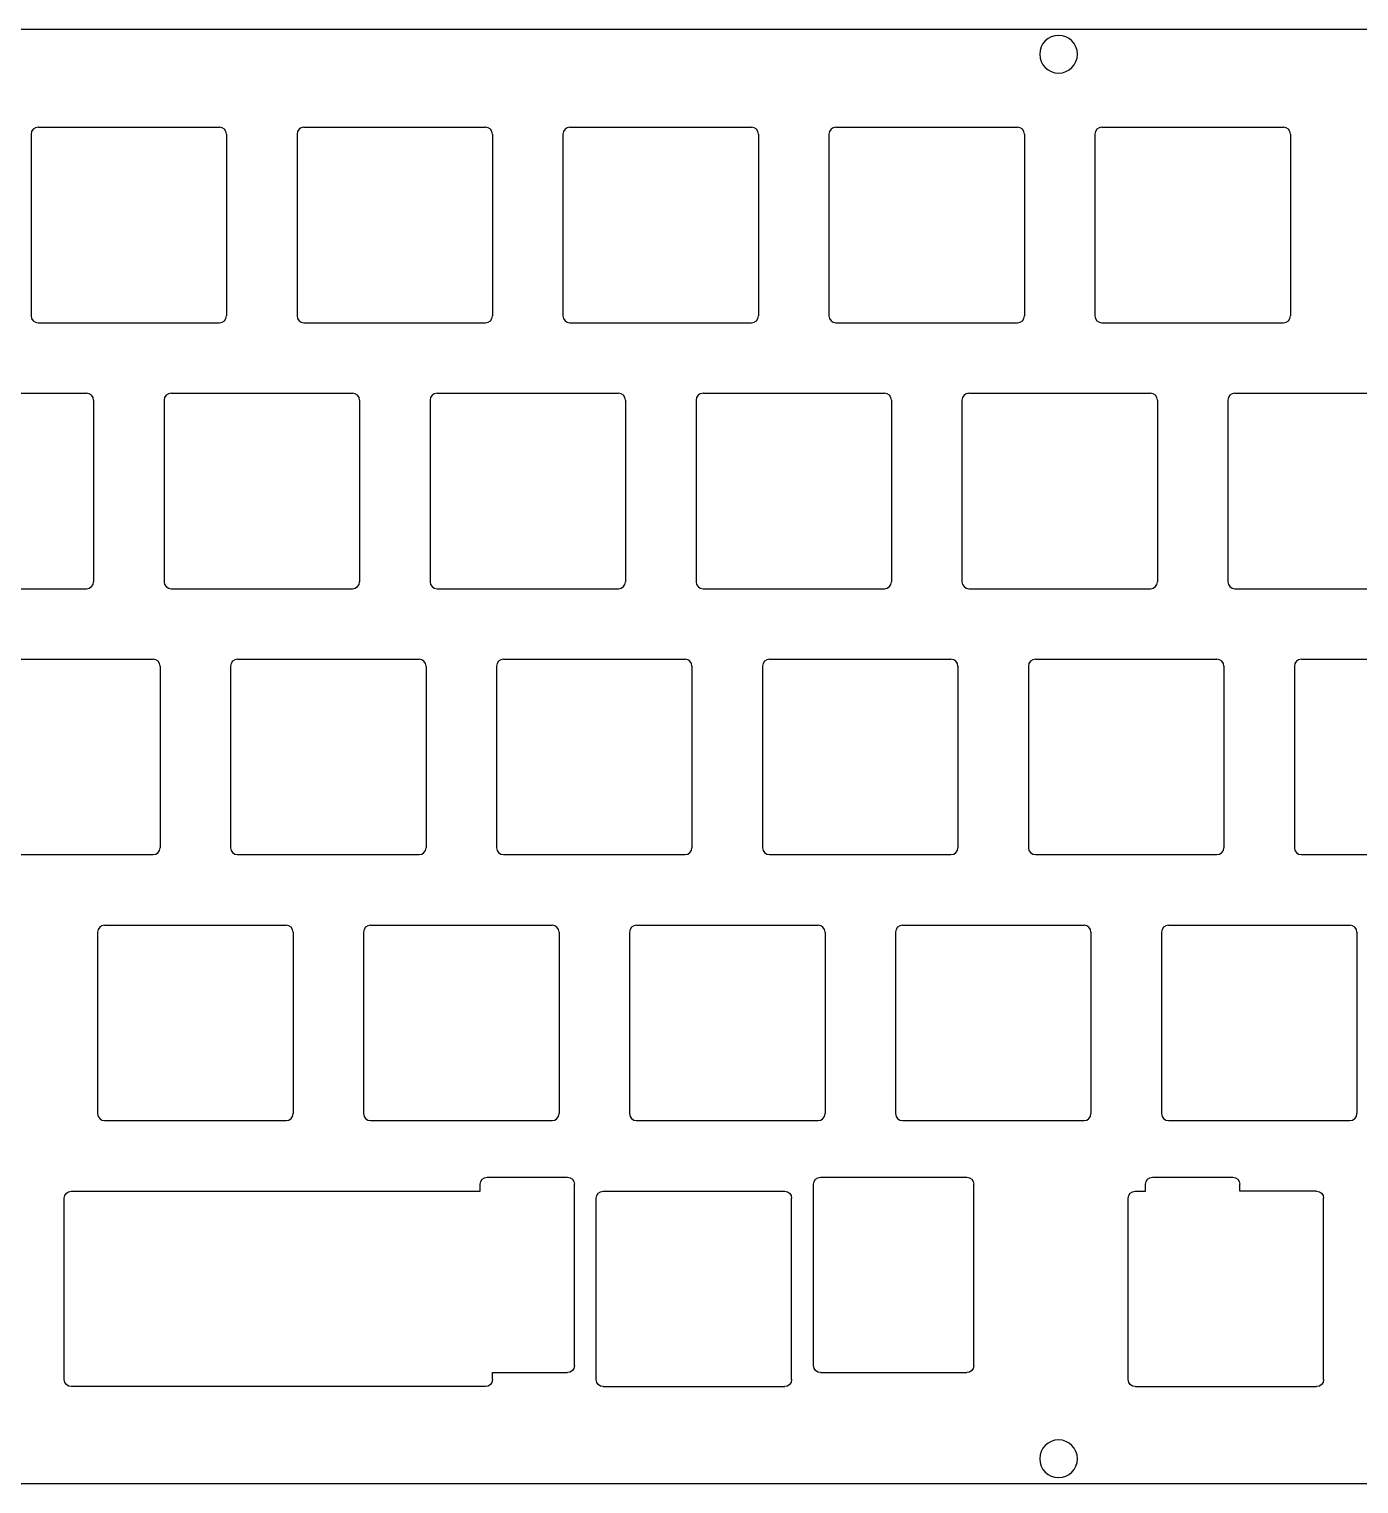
# Model space of a CAD drawing. Header units: inches. Extents: x 193 to 484, y 138 to 243.
# Drawn here: x 312.6 to 407.9, y 138.4 to 242.6 of the extents above; entities that cross this region are included whole.
import ezdxf

# ---------------------------------------------------------------- set-up
doc = ezdxf.new("R2010")
doc.units = ezdxf.units.IN
doc.header["$MEASUREMENT"] = 0

# ---------------------------------------------------------------- blocks, each defined once
blk = doc.blocks.new('block 5')
at = {"color": 7, "lineweight": 25, "true_color": 0xffffff}
blk.add_open_spline([(387.74, 140.2), (387.74, 140.95), (387.14, 141.55), (386.39, 141.55), (385.65, 141.55), (385.04, 140.95), (385.04, 140.2)], degree=3, knots=[0, 0, 0, 0, 1, 1, 1, 2, 2, 2, 2], dxfattribs=at)
blk = doc.blocks.new('block 8')
at = {"color": 7, "lineweight": 25, "true_color": 0xffffff}
blk.add_open_spline([(387.74, 240.8), (387.74, 241.55), (387.14, 242.15), (386.39, 242.15), (385.65, 242.15), (385.04, 241.55), (385.04, 240.8)], degree=3, knots=[0, 0, 0, 0, 1, 1, 1, 2, 2, 2, 2], dxfattribs=at)
blk = doc.blocks.new('block 16')
at = {"color": 7, "lineweight": 25, "true_color": 0xffffff}
blk.add_open_spline([(385.04, 140.2), (385.04, 139.45), (385.65, 138.85), (386.39, 138.85), (387.14, 138.85), (387.74, 139.45), (387.74, 140.2)], degree=3, knots=[0, 0, 0, 0, 1, 1, 1, 2, 2, 2, 2], dxfattribs=at)
blk = doc.blocks.new('block 21')
at = {"color": 7, "lineweight": 25, "true_color": 0xffffff}
blk.add_lwpolyline([(483.19, 138.4), (194.49, 138.4)], dxfattribs=at)
blk = doc.blocks.new('block 23')
at = {"color": 7, "lineweight": 25, "true_color": 0xffffff}
blk.add_lwpolyline([(194.49, 242.6), (483.19, 242.6)], dxfattribs=at)
blk = doc.blocks.new('block 72')
at = {"color": 7, "lineweight": 25, "true_color": 0xffffff}
blk.add_lwpolyline([(313.29, 235.57), (326.29, 235.57)], dxfattribs=at)
blk = doc.blocks.new('block 73')
at = {"color": 7, "lineweight": 25, "true_color": 0xffffff}
blk.add_lwpolyline([(313.29, 221.57), (326.29, 221.57)], dxfattribs=at)
blk = doc.blocks.new('block 74')
at = {"color": 7, "lineweight": 25, "true_color": 0xffffff}
blk.add_lwpolyline([(312.79, 235.07), (312.79, 222.07)], dxfattribs=at)
blk = doc.blocks.new('block 75')
at = {"color": 7, "lineweight": 25, "true_color": 0xffffff}
blk.add_lwpolyline([(326.79, 235.07), (326.79, 222.07)], dxfattribs=at)
blk = doc.blocks.new('block 76')
at = {"color": 7, "lineweight": 25, "true_color": 0xffffff}
blk.add_open_spline([(313.29, 235.57), (313.02, 235.57), (312.79, 235.34), (312.79, 235.07)], degree=3, dxfattribs=at)
blk = doc.blocks.new('block 77')
at = {"color": 7, "lineweight": 25, "true_color": 0xffffff}
blk.add_open_spline([(326.79, 235.07), (326.79, 235.34), (326.57, 235.57), (326.29, 235.57)], degree=3, dxfattribs=at)
blk = doc.blocks.new('block 78')
at = {"color": 7, "lineweight": 25, "true_color": 0xffffff}
blk.add_open_spline([(312.79, 222.07), (312.79, 221.79), (313.02, 221.57), (313.29, 221.57)], degree=3, dxfattribs=at)
blk = doc.blocks.new('block 79')
at = {"color": 7, "lineweight": 25, "true_color": 0xffffff}
blk.add_open_spline([(326.29, 221.57), (326.57, 221.57), (326.79, 221.79), (326.79, 222.07)], degree=3, dxfattribs=at)
blk = doc.blocks.new('block 80')
at = {"color": 7, "lineweight": 25, "true_color": 0xffffff}
blk.add_lwpolyline([(332.34, 235.57), (345.34, 235.57)], dxfattribs=at)
blk = doc.blocks.new('block 81')
at = {"color": 7, "lineweight": 25, "true_color": 0xffffff}
blk.add_lwpolyline([(332.34, 221.57), (345.34, 221.57)], dxfattribs=at)
blk = doc.blocks.new('block 82')
at = {"color": 7, "lineweight": 25, "true_color": 0xffffff}
blk.add_lwpolyline([(331.84, 235.07), (331.84, 222.07)], dxfattribs=at)
blk = doc.blocks.new('block 83')
at = {"color": 7, "lineweight": 25, "true_color": 0xffffff}
blk.add_lwpolyline([(345.84, 235.07), (345.84, 222.07)], dxfattribs=at)
blk = doc.blocks.new('block 84')
at = {"color": 7, "lineweight": 25, "true_color": 0xffffff}
blk.add_open_spline([(332.34, 235.57), (332.07, 235.57), (331.84, 235.34), (331.84, 235.07)], degree=3, dxfattribs=at)
blk = doc.blocks.new('block 85')
at = {"color": 7, "lineweight": 25, "true_color": 0xffffff}
blk.add_open_spline([(345.84, 235.07), (345.84, 235.34), (345.62, 235.57), (345.34, 235.57)], degree=3, dxfattribs=at)
blk = doc.blocks.new('block 86')
at = {"color": 7, "lineweight": 25, "true_color": 0xffffff}
blk.add_open_spline([(331.84, 222.07), (331.84, 221.79), (332.07, 221.57), (332.34, 221.57)], degree=3, dxfattribs=at)
blk = doc.blocks.new('block 87')
at = {"color": 7, "lineweight": 25, "true_color": 0xffffff}
blk.add_open_spline([(345.34, 221.57), (345.62, 221.57), (345.84, 221.79), (345.84, 222.07)], degree=3, dxfattribs=at)
blk = doc.blocks.new('block 88')
at = {"color": 7, "lineweight": 25, "true_color": 0xffffff}
blk.add_lwpolyline([(351.39, 235.57), (364.39, 235.57)], dxfattribs=at)
blk = doc.blocks.new('block 89')
at = {"color": 7, "lineweight": 25, "true_color": 0xffffff}
blk.add_lwpolyline([(351.39, 221.57), (364.39, 221.57)], dxfattribs=at)
blk = doc.blocks.new('block 90')
at = {"color": 7, "lineweight": 25, "true_color": 0xffffff}
blk.add_lwpolyline([(350.89, 235.07), (350.89, 222.07)], dxfattribs=at)
blk = doc.blocks.new('block 91')
at = {"color": 7, "lineweight": 25, "true_color": 0xffffff}
blk.add_lwpolyline([(364.89, 235.07), (364.89, 222.07)], dxfattribs=at)
blk = doc.blocks.new('block 92')
at = {"color": 7, "lineweight": 25, "true_color": 0xffffff}
blk.add_open_spline([(351.39, 235.57), (351.12, 235.57), (350.89, 235.34), (350.89, 235.07)], degree=3, dxfattribs=at)
blk = doc.blocks.new('block 93')
at = {"color": 7, "lineweight": 25, "true_color": 0xffffff}
blk.add_open_spline([(364.89, 235.07), (364.89, 235.34), (364.67, 235.57), (364.39, 235.57)], degree=3, dxfattribs=at)
blk = doc.blocks.new('block 94')
at = {"color": 7, "lineweight": 25, "true_color": 0xffffff}
blk.add_open_spline([(350.89, 222.07), (350.89, 221.79), (351.12, 221.57), (351.39, 221.57)], degree=3, dxfattribs=at)
blk = doc.blocks.new('block 95')
at = {"color": 7, "lineweight": 25, "true_color": 0xffffff}
blk.add_open_spline([(364.39, 221.57), (364.67, 221.57), (364.89, 221.79), (364.89, 222.07)], degree=3, dxfattribs=at)
blk = doc.blocks.new('block 96')
at = {"color": 7, "lineweight": 25, "true_color": 0xffffff}
blk.add_lwpolyline([(370.44, 235.57), (383.44, 235.57)], dxfattribs=at)
blk = doc.blocks.new('block 97')
at = {"color": 7, "lineweight": 25, "true_color": 0xffffff}
blk.add_lwpolyline([(370.44, 221.57), (383.44, 221.57)], dxfattribs=at)
blk = doc.blocks.new('block 98')
at = {"color": 7, "lineweight": 25, "true_color": 0xffffff}
blk.add_lwpolyline([(369.94, 235.07), (369.94, 222.07)], dxfattribs=at)
blk = doc.blocks.new('block 99')
at = {"color": 7, "lineweight": 25, "true_color": 0xffffff}
blk.add_lwpolyline([(383.94, 235.07), (383.94, 222.07)], dxfattribs=at)
blk = doc.blocks.new('block 100')
at = {"color": 7, "lineweight": 25, "true_color": 0xffffff}
blk.add_open_spline([(370.44, 235.57), (370.17, 235.57), (369.94, 235.34), (369.94, 235.07)], degree=3, dxfattribs=at)
blk = doc.blocks.new('block 101')
at = {"color": 7, "lineweight": 25, "true_color": 0xffffff}
blk.add_open_spline([(383.94, 235.07), (383.94, 235.34), (383.72, 235.57), (383.44, 235.57)], degree=3, dxfattribs=at)
blk = doc.blocks.new('block 102')
at = {"color": 7, "lineweight": 25, "true_color": 0xffffff}
blk.add_open_spline([(369.94, 222.07), (369.94, 221.79), (370.17, 221.57), (370.44, 221.57)], degree=3, dxfattribs=at)
blk = doc.blocks.new('block 103')
at = {"color": 7, "lineweight": 25, "true_color": 0xffffff}
blk.add_open_spline([(383.44, 221.57), (383.72, 221.57), (383.94, 221.79), (383.94, 222.07)], degree=3, dxfattribs=at)
blk = doc.blocks.new('block 104')
at = {"color": 7, "lineweight": 25, "true_color": 0xffffff}
blk.add_lwpolyline([(389.49, 235.57), (402.49, 235.57)], dxfattribs=at)
blk = doc.blocks.new('block 105')
at = {"color": 7, "lineweight": 25, "true_color": 0xffffff}
blk.add_lwpolyline([(389.49, 221.57), (402.49, 221.57)], dxfattribs=at)
blk = doc.blocks.new('block 106')
at = {"color": 7, "lineweight": 25, "true_color": 0xffffff}
blk.add_lwpolyline([(388.99, 235.07), (388.99, 222.07)], dxfattribs=at)
blk = doc.blocks.new('block 107')
at = {"color": 7, "lineweight": 25, "true_color": 0xffffff}
blk.add_lwpolyline([(402.99, 235.07), (402.99, 222.07)], dxfattribs=at)
blk = doc.blocks.new('block 108')
at = {"color": 7, "lineweight": 25, "true_color": 0xffffff}
blk.add_open_spline([(389.49, 235.57), (389.22, 235.57), (388.99, 235.34), (388.99, 235.07)], degree=3, dxfattribs=at)
blk = doc.blocks.new('block 109')
at = {"color": 7, "lineweight": 25, "true_color": 0xffffff}
blk.add_open_spline([(402.99, 235.07), (402.99, 235.34), (402.77, 235.57), (402.49, 235.57)], degree=3, dxfattribs=at)
blk = doc.blocks.new('block 110')
at = {"color": 7, "lineweight": 25, "true_color": 0xffffff}
blk.add_open_spline([(388.99, 222.07), (388.99, 221.79), (389.22, 221.57), (389.49, 221.57)], degree=3, dxfattribs=at)
blk = doc.blocks.new('block 111')
at = {"color": 7, "lineweight": 25, "true_color": 0xffffff}
blk.add_open_spline([(402.49, 221.57), (402.77, 221.57), (402.99, 221.79), (402.99, 222.07)], degree=3, dxfattribs=at)
blk = doc.blocks.new('block 190')
at = {"color": 7, "lineweight": 25, "true_color": 0xffffff}
blk.add_lwpolyline([(303.77, 216.52), (316.77, 216.52)], dxfattribs=at)
blk = doc.blocks.new('block 191')
at = {"color": 7, "lineweight": 25, "true_color": 0xffffff}
blk.add_lwpolyline([(303.77, 202.52), (316.77, 202.52)], dxfattribs=at)
blk = doc.blocks.new('block 193')
at = {"color": 7, "lineweight": 25, "true_color": 0xffffff}
blk.add_lwpolyline([(317.27, 216.02), (317.27, 203.02)], dxfattribs=at)
blk = doc.blocks.new('block 195')
at = {"color": 7, "lineweight": 25, "true_color": 0xffffff}
blk.add_open_spline([(317.27, 216.02), (317.27, 216.29), (317.04, 216.52), (316.77, 216.52)], degree=3, dxfattribs=at)
blk = doc.blocks.new('block 197')
at = {"color": 7, "lineweight": 25, "true_color": 0xffffff}
blk.add_open_spline([(316.77, 202.52), (317.04, 202.52), (317.27, 202.74), (317.27, 203.02)], degree=3, dxfattribs=at)
blk = doc.blocks.new('block 198')
at = {"color": 7, "lineweight": 25, "true_color": 0xffffff}
blk.add_lwpolyline([(322.82, 216.52), (335.82, 216.52)], dxfattribs=at)
blk = doc.blocks.new('block 199')
at = {"color": 7, "lineweight": 25, "true_color": 0xffffff}
blk.add_lwpolyline([(322.82, 202.52), (335.82, 202.52)], dxfattribs=at)
blk = doc.blocks.new('block 200')
at = {"color": 7, "lineweight": 25, "true_color": 0xffffff}
blk.add_lwpolyline([(322.32, 216.02), (322.32, 203.02)], dxfattribs=at)
blk = doc.blocks.new('block 201')
at = {"color": 7, "lineweight": 25, "true_color": 0xffffff}
blk.add_lwpolyline([(336.32, 216.02), (336.32, 203.02)], dxfattribs=at)
blk = doc.blocks.new('block 202')
at = {"color": 7, "lineweight": 25, "true_color": 0xffffff}
blk.add_open_spline([(322.82, 216.52), (322.54, 216.52), (322.32, 216.29), (322.32, 216.02)], degree=3, dxfattribs=at)
blk = doc.blocks.new('block 203')
at = {"color": 7, "lineweight": 25, "true_color": 0xffffff}
blk.add_open_spline([(336.32, 216.02), (336.32, 216.29), (336.09, 216.52), (335.82, 216.52)], degree=3, dxfattribs=at)
blk = doc.blocks.new('block 204')
at = {"color": 7, "lineweight": 25, "true_color": 0xffffff}
blk.add_open_spline([(322.32, 203.02), (322.32, 202.74), (322.54, 202.52), (322.82, 202.52)], degree=3, dxfattribs=at)
blk = doc.blocks.new('block 205')
at = {"color": 7, "lineweight": 25, "true_color": 0xffffff}
blk.add_open_spline([(335.82, 202.52), (336.09, 202.52), (336.32, 202.74), (336.32, 203.02)], degree=3, dxfattribs=at)
blk = doc.blocks.new('block 206')
at = {"color": 7, "lineweight": 25, "true_color": 0xffffff}
blk.add_lwpolyline([(341.87, 216.52), (354.87, 216.52)], dxfattribs=at)
blk = doc.blocks.new('block 207')
at = {"color": 7, "lineweight": 25, "true_color": 0xffffff}
blk.add_lwpolyline([(341.87, 202.52), (354.87, 202.52)], dxfattribs=at)
blk = doc.blocks.new('block 208')
at = {"color": 7, "lineweight": 25, "true_color": 0xffffff}
blk.add_lwpolyline([(341.37, 216.02), (341.37, 203.02)], dxfattribs=at)
blk = doc.blocks.new('block 209')
at = {"color": 7, "lineweight": 25, "true_color": 0xffffff}
blk.add_lwpolyline([(355.37, 216.02), (355.37, 203.02)], dxfattribs=at)
blk = doc.blocks.new('block 210')
at = {"color": 7, "lineweight": 25, "true_color": 0xffffff}
blk.add_open_spline([(341.87, 216.52), (341.59, 216.52), (341.37, 216.29), (341.37, 216.02)], degree=3, dxfattribs=at)
blk = doc.blocks.new('block 211')
at = {"color": 7, "lineweight": 25, "true_color": 0xffffff}
blk.add_open_spline([(355.37, 216.02), (355.37, 216.29), (355.14, 216.52), (354.87, 216.52)], degree=3, dxfattribs=at)
blk = doc.blocks.new('block 212')
at = {"color": 7, "lineweight": 25, "true_color": 0xffffff}
blk.add_open_spline([(341.37, 203.02), (341.37, 202.74), (341.59, 202.52), (341.87, 202.52)], degree=3, dxfattribs=at)
blk = doc.blocks.new('block 213')
at = {"color": 7, "lineweight": 25, "true_color": 0xffffff}
blk.add_open_spline([(354.87, 202.52), (355.14, 202.52), (355.37, 202.74), (355.37, 203.02)], degree=3, dxfattribs=at)
blk = doc.blocks.new('block 214')
at = {"color": 7, "lineweight": 25, "true_color": 0xffffff}
blk.add_lwpolyline([(360.92, 216.52), (373.92, 216.52)], dxfattribs=at)
blk = doc.blocks.new('block 215')
at = {"color": 7, "lineweight": 25, "true_color": 0xffffff}
blk.add_lwpolyline([(360.92, 202.52), (373.92, 202.52)], dxfattribs=at)
blk = doc.blocks.new('block 216')
at = {"color": 7, "lineweight": 25, "true_color": 0xffffff}
blk.add_lwpolyline([(360.42, 216.02), (360.42, 203.02)], dxfattribs=at)
blk = doc.blocks.new('block 217')
at = {"color": 7, "lineweight": 25, "true_color": 0xffffff}
blk.add_lwpolyline([(374.42, 216.02), (374.42, 203.02)], dxfattribs=at)
blk = doc.blocks.new('block 218')
at = {"color": 7, "lineweight": 25, "true_color": 0xffffff}
blk.add_open_spline([(360.92, 216.52), (360.64, 216.52), (360.42, 216.29), (360.42, 216.02)], degree=3, dxfattribs=at)
blk = doc.blocks.new('block 219')
at = {"color": 7, "lineweight": 25, "true_color": 0xffffff}
blk.add_open_spline([(374.42, 216.02), (374.42, 216.29), (374.19, 216.52), (373.92, 216.52)], degree=3, dxfattribs=at)
blk = doc.blocks.new('block 220')
at = {"color": 7, "lineweight": 25, "true_color": 0xffffff}
blk.add_open_spline([(360.42, 203.02), (360.42, 202.74), (360.64, 202.52), (360.92, 202.52)], degree=3, dxfattribs=at)
blk = doc.blocks.new('block 221')
at = {"color": 7, "lineweight": 25, "true_color": 0xffffff}
blk.add_open_spline([(373.92, 202.52), (374.19, 202.52), (374.42, 202.74), (374.42, 203.02)], degree=3, dxfattribs=at)
blk = doc.blocks.new('block 222')
at = {"color": 7, "lineweight": 25, "true_color": 0xffffff}
blk.add_lwpolyline([(379.97, 216.52), (392.97, 216.52)], dxfattribs=at)
blk = doc.blocks.new('block 223')
at = {"color": 7, "lineweight": 25, "true_color": 0xffffff}
blk.add_lwpolyline([(379.97, 202.52), (392.97, 202.52)], dxfattribs=at)
blk = doc.blocks.new('block 224')
at = {"color": 7, "lineweight": 25, "true_color": 0xffffff}
blk.add_lwpolyline([(379.47, 216.02), (379.47, 203.02)], dxfattribs=at)
blk = doc.blocks.new('block 225')
at = {"color": 7, "lineweight": 25, "true_color": 0xffffff}
blk.add_lwpolyline([(393.47, 216.02), (393.47, 203.02)], dxfattribs=at)
blk = doc.blocks.new('block 226')
at = {"color": 7, "lineweight": 25, "true_color": 0xffffff}
blk.add_open_spline([(379.97, 216.52), (379.69, 216.52), (379.47, 216.29), (379.47, 216.02)], degree=3, dxfattribs=at)
blk = doc.blocks.new('block 227')
at = {"color": 7, "lineweight": 25, "true_color": 0xffffff}
blk.add_open_spline([(393.47, 216.02), (393.47, 216.29), (393.24, 216.52), (392.97, 216.52)], degree=3, dxfattribs=at)
blk = doc.blocks.new('block 228')
at = {"color": 7, "lineweight": 25, "true_color": 0xffffff}
blk.add_open_spline([(379.47, 203.02), (379.47, 202.74), (379.69, 202.52), (379.97, 202.52)], degree=3, dxfattribs=at)
blk = doc.blocks.new('block 229')
at = {"color": 7, "lineweight": 25, "true_color": 0xffffff}
blk.add_open_spline([(392.97, 202.52), (393.24, 202.52), (393.47, 202.74), (393.47, 203.02)], degree=3, dxfattribs=at)
blk = doc.blocks.new('block 230')
at = {"color": 7, "lineweight": 25, "true_color": 0xffffff}
blk.add_lwpolyline([(399.02, 216.52), (412.02, 216.52)], dxfattribs=at)
blk = doc.blocks.new('block 231')
at = {"color": 7, "lineweight": 25, "true_color": 0xffffff}
blk.add_lwpolyline([(399.02, 202.52), (412.02, 202.52)], dxfattribs=at)
blk = doc.blocks.new('block 232')
at = {"color": 7, "lineweight": 25, "true_color": 0xffffff}
blk.add_lwpolyline([(398.52, 216.02), (398.52, 203.02)], dxfattribs=at)
blk = doc.blocks.new('block 234')
at = {"color": 7, "lineweight": 25, "true_color": 0xffffff}
blk.add_open_spline([(399.02, 216.52), (398.74, 216.52), (398.52, 216.29), (398.52, 216.02)], degree=3, dxfattribs=at)
blk = doc.blocks.new('block 236')
at = {"color": 7, "lineweight": 25, "true_color": 0xffffff}
blk.add_open_spline([(398.52, 203.02), (398.52, 202.74), (398.74, 202.52), (399.02, 202.52)], degree=3, dxfattribs=at)
blk = doc.blocks.new('block 300')
at = {"color": 7, "lineweight": 25, "true_color": 0xffffff}
blk.add_lwpolyline([(308.53, 197.47), (321.53, 197.47)], dxfattribs=at)
blk = doc.blocks.new('block 301')
at = {"color": 7, "lineweight": 25, "true_color": 0xffffff}
blk.add_lwpolyline([(308.53, 183.47), (321.53, 183.47)], dxfattribs=at)
blk = doc.blocks.new('block 303')
at = {"color": 7, "lineweight": 25, "true_color": 0xffffff}
blk.add_lwpolyline([(322.03, 196.97), (322.03, 183.97)], dxfattribs=at)
blk = doc.blocks.new('block 305')
at = {"color": 7, "lineweight": 25, "true_color": 0xffffff}
blk.add_open_spline([(322.03, 196.97), (322.03, 197.24), (321.81, 197.47), (321.53, 197.47)], degree=3, dxfattribs=at)
blk = doc.blocks.new('block 307')
at = {"color": 7, "lineweight": 25, "true_color": 0xffffff}
blk.add_open_spline([(321.53, 183.47), (321.81, 183.47), (322.03, 183.69), (322.03, 183.97)], degree=3, dxfattribs=at)
blk = doc.blocks.new('block 308')
at = {"color": 7, "lineweight": 25, "true_color": 0xffffff}
blk.add_lwpolyline([(327.58, 197.47), (340.58, 197.47)], dxfattribs=at)
blk = doc.blocks.new('block 309')
at = {"color": 7, "lineweight": 25, "true_color": 0xffffff}
blk.add_lwpolyline([(327.58, 183.47), (340.58, 183.47)], dxfattribs=at)
blk = doc.blocks.new('block 310')
at = {"color": 7, "lineweight": 25, "true_color": 0xffffff}
blk.add_lwpolyline([(327.08, 196.97), (327.08, 183.97)], dxfattribs=at)
blk = doc.blocks.new('block 311')
at = {"color": 7, "lineweight": 25, "true_color": 0xffffff}
blk.add_lwpolyline([(341.08, 196.97), (341.08, 183.97)], dxfattribs=at)
blk = doc.blocks.new('block 312')
at = {"color": 7, "lineweight": 25, "true_color": 0xffffff}
blk.add_open_spline([(327.58, 197.47), (327.3, 197.47), (327.08, 197.24), (327.08, 196.97)], degree=3, dxfattribs=at)
blk = doc.blocks.new('block 313')
at = {"color": 7, "lineweight": 25, "true_color": 0xffffff}
blk.add_open_spline([(341.08, 196.97), (341.08, 197.24), (340.86, 197.47), (340.58, 197.47)], degree=3, dxfattribs=at)
blk = doc.blocks.new('block 314')
at = {"color": 7, "lineweight": 25, "true_color": 0xffffff}
blk.add_open_spline([(327.08, 183.97), (327.08, 183.69), (327.3, 183.47), (327.58, 183.47)], degree=3, dxfattribs=at)
blk = doc.blocks.new('block 315')
at = {"color": 7, "lineweight": 25, "true_color": 0xffffff}
blk.add_open_spline([(340.58, 183.47), (340.86, 183.47), (341.08, 183.69), (341.08, 183.97)], degree=3, dxfattribs=at)
blk = doc.blocks.new('block 316')
at = {"color": 7, "lineweight": 25, "true_color": 0xffffff}
blk.add_lwpolyline([(346.63, 197.47), (359.63, 197.47)], dxfattribs=at)
blk = doc.blocks.new('block 317')
at = {"color": 7, "lineweight": 25, "true_color": 0xffffff}
blk.add_lwpolyline([(346.63, 183.47), (359.63, 183.47)], dxfattribs=at)
blk = doc.blocks.new('block 318')
at = {"color": 7, "lineweight": 25, "true_color": 0xffffff}
blk.add_lwpolyline([(346.13, 196.97), (346.13, 183.97)], dxfattribs=at)
blk = doc.blocks.new('block 319')
at = {"color": 7, "lineweight": 25, "true_color": 0xffffff}
blk.add_lwpolyline([(360.13, 196.97), (360.13, 183.97)], dxfattribs=at)
blk = doc.blocks.new('block 320')
at = {"color": 7, "lineweight": 25, "true_color": 0xffffff}
blk.add_open_spline([(346.63, 197.47), (346.35, 197.47), (346.13, 197.24), (346.13, 196.97)], degree=3, dxfattribs=at)
blk = doc.blocks.new('block 321')
at = {"color": 7, "lineweight": 25, "true_color": 0xffffff}
blk.add_open_spline([(360.13, 196.97), (360.13, 197.24), (359.91, 197.47), (359.63, 197.47)], degree=3, dxfattribs=at)
blk = doc.blocks.new('block 322')
at = {"color": 7, "lineweight": 25, "true_color": 0xffffff}
blk.add_open_spline([(346.13, 183.97), (346.13, 183.69), (346.35, 183.47), (346.63, 183.47)], degree=3, dxfattribs=at)
blk = doc.blocks.new('block 323')
at = {"color": 7, "lineweight": 25, "true_color": 0xffffff}
blk.add_open_spline([(359.63, 183.47), (359.91, 183.47), (360.13, 183.69), (360.13, 183.97)], degree=3, dxfattribs=at)
blk = doc.blocks.new('block 324')
at = {"color": 7, "lineweight": 25, "true_color": 0xffffff}
blk.add_lwpolyline([(365.68, 197.47), (378.68, 197.47)], dxfattribs=at)
blk = doc.blocks.new('block 325')
at = {"color": 7, "lineweight": 25, "true_color": 0xffffff}
blk.add_lwpolyline([(365.68, 183.47), (378.68, 183.47)], dxfattribs=at)
blk = doc.blocks.new('block 326')
at = {"color": 7, "lineweight": 25, "true_color": 0xffffff}
blk.add_lwpolyline([(365.18, 196.97), (365.18, 183.97)], dxfattribs=at)
blk = doc.blocks.new('block 327')
at = {"color": 7, "lineweight": 25, "true_color": 0xffffff}
blk.add_lwpolyline([(379.18, 196.97), (379.18, 183.97)], dxfattribs=at)
blk = doc.blocks.new('block 328')
at = {"color": 7, "lineweight": 25, "true_color": 0xffffff}
blk.add_open_spline([(365.68, 197.47), (365.4, 197.47), (365.18, 197.24), (365.18, 196.97)], degree=3, dxfattribs=at)
blk = doc.blocks.new('block 329')
at = {"color": 7, "lineweight": 25, "true_color": 0xffffff}
blk.add_open_spline([(379.18, 196.97), (379.18, 197.24), (378.96, 197.47), (378.68, 197.47)], degree=3, dxfattribs=at)
blk = doc.blocks.new('block 330')
at = {"color": 7, "lineweight": 25, "true_color": 0xffffff}
blk.add_open_spline([(365.18, 183.97), (365.18, 183.69), (365.4, 183.47), (365.68, 183.47)], degree=3, dxfattribs=at)
blk = doc.blocks.new('block 331')
at = {"color": 7, "lineweight": 25, "true_color": 0xffffff}
blk.add_open_spline([(378.68, 183.47), (378.96, 183.47), (379.18, 183.69), (379.18, 183.97)], degree=3, dxfattribs=at)
blk = doc.blocks.new('block 332')
at = {"color": 7, "lineweight": 25, "true_color": 0xffffff}
blk.add_lwpolyline([(384.73, 197.47), (397.73, 197.47)], dxfattribs=at)
blk = doc.blocks.new('block 333')
at = {"color": 7, "lineweight": 25, "true_color": 0xffffff}
blk.add_lwpolyline([(384.73, 183.47), (397.73, 183.47)], dxfattribs=at)
blk = doc.blocks.new('block 334')
at = {"color": 7, "lineweight": 25, "true_color": 0xffffff}
blk.add_lwpolyline([(384.23, 196.97), (384.23, 183.97)], dxfattribs=at)
blk = doc.blocks.new('block 335')
at = {"color": 7, "lineweight": 25, "true_color": 0xffffff}
blk.add_lwpolyline([(398.23, 196.97), (398.23, 183.97)], dxfattribs=at)
blk = doc.blocks.new('block 336')
at = {"color": 7, "lineweight": 25, "true_color": 0xffffff}
blk.add_open_spline([(384.73, 197.47), (384.45, 197.47), (384.23, 197.24), (384.23, 196.97)], degree=3, dxfattribs=at)
blk = doc.blocks.new('block 337')
at = {"color": 7, "lineweight": 25, "true_color": 0xffffff}
blk.add_open_spline([(398.23, 196.97), (398.23, 197.24), (398.01, 197.47), (397.73, 197.47)], degree=3, dxfattribs=at)
blk = doc.blocks.new('block 338')
at = {"color": 7, "lineweight": 25, "true_color": 0xffffff}
blk.add_open_spline([(384.23, 183.97), (384.23, 183.69), (384.45, 183.47), (384.73, 183.47)], degree=3, dxfattribs=at)
blk = doc.blocks.new('block 339')
at = {"color": 7, "lineweight": 25, "true_color": 0xffffff}
blk.add_open_spline([(397.73, 183.47), (398.01, 183.47), (398.23, 183.69), (398.23, 183.97)], degree=3, dxfattribs=at)
blk = doc.blocks.new('block 340')
at = {"color": 7, "lineweight": 25, "true_color": 0xffffff}
blk.add_lwpolyline([(403.78, 197.47), (416.78, 197.47)], dxfattribs=at)
blk = doc.blocks.new('block 341')
at = {"color": 7, "lineweight": 25, "true_color": 0xffffff}
blk.add_lwpolyline([(403.78, 183.47), (416.78, 183.47)], dxfattribs=at)
blk = doc.blocks.new('block 342')
at = {"color": 7, "lineweight": 25, "true_color": 0xffffff}
blk.add_lwpolyline([(403.28, 196.97), (403.28, 183.97)], dxfattribs=at)
blk = doc.blocks.new('block 344')
at = {"color": 7, "lineweight": 25, "true_color": 0xffffff}
blk.add_open_spline([(403.78, 197.47), (403.5, 197.47), (403.28, 197.24), (403.28, 196.97)], degree=3, dxfattribs=at)
blk = doc.blocks.new('block 346')
at = {"color": 7, "lineweight": 25, "true_color": 0xffffff}
blk.add_open_spline([(403.28, 183.97), (403.28, 183.69), (403.5, 183.47), (403.78, 183.47)], degree=3, dxfattribs=at)
blk = doc.blocks.new('block 424')
at = {"color": 7, "lineweight": 25, "true_color": 0xffffff}
blk.add_lwpolyline([(318.06, 178.42), (331.06, 178.42)], dxfattribs=at)
blk = doc.blocks.new('block 425')
at = {"color": 7, "lineweight": 25, "true_color": 0xffffff}
blk.add_lwpolyline([(318.06, 164.42), (331.06, 164.42)], dxfattribs=at)
blk = doc.blocks.new('block 426')
at = {"color": 7, "lineweight": 25, "true_color": 0xffffff}
blk.add_lwpolyline([(317.56, 177.92), (317.56, 164.92)], dxfattribs=at)
blk = doc.blocks.new('block 427')
at = {"color": 7, "lineweight": 25, "true_color": 0xffffff}
blk.add_lwpolyline([(331.56, 177.92), (331.56, 164.92)], dxfattribs=at)
blk = doc.blocks.new('block 428')
at = {"color": 7, "lineweight": 25, "true_color": 0xffffff}
blk.add_open_spline([(318.06, 178.42), (317.78, 178.42), (317.56, 178.19), (317.56, 177.92)], degree=3, dxfattribs=at)
blk = doc.blocks.new('block 429')
at = {"color": 7, "lineweight": 25, "true_color": 0xffffff}
blk.add_open_spline([(331.56, 177.92), (331.56, 178.19), (331.33, 178.42), (331.06, 178.42)], degree=3, dxfattribs=at)
blk = doc.blocks.new('block 430')
at = {"color": 7, "lineweight": 25, "true_color": 0xffffff}
blk.add_open_spline([(317.56, 164.92), (317.56, 164.64), (317.78, 164.42), (318.06, 164.42)], degree=3, dxfattribs=at)
blk = doc.blocks.new('block 431')
at = {"color": 7, "lineweight": 25, "true_color": 0xffffff}
blk.add_open_spline([(331.06, 164.42), (331.33, 164.42), (331.56, 164.64), (331.56, 164.92)], degree=3, dxfattribs=at)
blk = doc.blocks.new('block 432')
at = {"color": 7, "lineweight": 25, "true_color": 0xffffff}
blk.add_lwpolyline([(337.11, 178.42), (350.11, 178.42)], dxfattribs=at)
blk = doc.blocks.new('block 433')
at = {"color": 7, "lineweight": 25, "true_color": 0xffffff}
blk.add_lwpolyline([(337.11, 164.42), (350.11, 164.42)], dxfattribs=at)
blk = doc.blocks.new('block 434')
at = {"color": 7, "lineweight": 25, "true_color": 0xffffff}
blk.add_lwpolyline([(336.61, 177.92), (336.61, 164.92)], dxfattribs=at)
blk = doc.blocks.new('block 435')
at = {"color": 7, "lineweight": 25, "true_color": 0xffffff}
blk.add_lwpolyline([(350.61, 177.92), (350.61, 164.92)], dxfattribs=at)
blk = doc.blocks.new('block 436')
at = {"color": 7, "lineweight": 25, "true_color": 0xffffff}
blk.add_open_spline([(337.11, 178.42), (336.83, 178.42), (336.61, 178.19), (336.61, 177.92)], degree=3, dxfattribs=at)
blk = doc.blocks.new('block 437')
at = {"color": 7, "lineweight": 25, "true_color": 0xffffff}
blk.add_open_spline([(350.61, 177.92), (350.61, 178.19), (350.38, 178.42), (350.11, 178.42)], degree=3, dxfattribs=at)
blk = doc.blocks.new('block 438')
at = {"color": 7, "lineweight": 25, "true_color": 0xffffff}
blk.add_open_spline([(336.61, 164.92), (336.61, 164.64), (336.83, 164.42), (337.11, 164.42)], degree=3, dxfattribs=at)
blk = doc.blocks.new('block 439')
at = {"color": 7, "lineweight": 25, "true_color": 0xffffff}
blk.add_open_spline([(350.11, 164.42), (350.38, 164.42), (350.61, 164.64), (350.61, 164.92)], degree=3, dxfattribs=at)
blk = doc.blocks.new('block 440')
at = {"color": 7, "lineweight": 25, "true_color": 0xffffff}
blk.add_lwpolyline([(356.16, 178.42), (369.16, 178.42)], dxfattribs=at)
blk = doc.blocks.new('block 441')
at = {"color": 7, "lineweight": 25, "true_color": 0xffffff}
blk.add_lwpolyline([(356.16, 164.42), (369.16, 164.42)], dxfattribs=at)
blk = doc.blocks.new('block 442')
at = {"color": 7, "lineweight": 25, "true_color": 0xffffff}
blk.add_lwpolyline([(355.66, 177.92), (355.66, 164.92)], dxfattribs=at)
blk = doc.blocks.new('block 443')
at = {"color": 7, "lineweight": 25, "true_color": 0xffffff}
blk.add_lwpolyline([(369.66, 177.92), (369.66, 164.92)], dxfattribs=at)
blk = doc.blocks.new('block 444')
at = {"color": 7, "lineweight": 25, "true_color": 0xffffff}
blk.add_open_spline([(356.16, 178.42), (355.88, 178.42), (355.66, 178.19), (355.66, 177.92)], degree=3, dxfattribs=at)
blk = doc.blocks.new('block 445')
at = {"color": 7, "lineweight": 25, "true_color": 0xffffff}
blk.add_open_spline([(369.66, 177.92), (369.66, 178.19), (369.43, 178.42), (369.16, 178.42)], degree=3, dxfattribs=at)
blk = doc.blocks.new('block 446')
at = {"color": 7, "lineweight": 25, "true_color": 0xffffff}
blk.add_open_spline([(355.66, 164.92), (355.66, 164.64), (355.88, 164.42), (356.16, 164.42)], degree=3, dxfattribs=at)
blk = doc.blocks.new('block 447')
at = {"color": 7, "lineweight": 25, "true_color": 0xffffff}
blk.add_open_spline([(369.16, 164.42), (369.43, 164.42), (369.66, 164.64), (369.66, 164.92)], degree=3, dxfattribs=at)
blk = doc.blocks.new('block 448')
at = {"color": 7, "lineweight": 25, "true_color": 0xffffff}
blk.add_lwpolyline([(375.21, 178.42), (388.21, 178.42)], dxfattribs=at)
blk = doc.blocks.new('block 449')
at = {"color": 7, "lineweight": 25, "true_color": 0xffffff}
blk.add_lwpolyline([(375.21, 164.42), (388.21, 164.42)], dxfattribs=at)
blk = doc.blocks.new('block 450')
at = {"color": 7, "lineweight": 25, "true_color": 0xffffff}
blk.add_lwpolyline([(374.71, 177.92), (374.71, 164.92)], dxfattribs=at)
blk = doc.blocks.new('block 451')
at = {"color": 7, "lineweight": 25, "true_color": 0xffffff}
blk.add_lwpolyline([(388.71, 177.92), (388.71, 164.92)], dxfattribs=at)
blk = doc.blocks.new('block 452')
at = {"color": 7, "lineweight": 25, "true_color": 0xffffff}
blk.add_open_spline([(375.21, 178.42), (374.93, 178.42), (374.71, 178.19), (374.71, 177.92)], degree=3, dxfattribs=at)
blk = doc.blocks.new('block 453')
at = {"color": 7, "lineweight": 25, "true_color": 0xffffff}
blk.add_open_spline([(388.71, 177.92), (388.71, 178.19), (388.48, 178.42), (388.21, 178.42)], degree=3, dxfattribs=at)
blk = doc.blocks.new('block 454')
at = {"color": 7, "lineweight": 25, "true_color": 0xffffff}
blk.add_open_spline([(374.71, 164.92), (374.71, 164.64), (374.93, 164.42), (375.21, 164.42)], degree=3, dxfattribs=at)
blk = doc.blocks.new('block 455')
at = {"color": 7, "lineweight": 25, "true_color": 0xffffff}
blk.add_open_spline([(388.21, 164.42), (388.48, 164.42), (388.71, 164.64), (388.71, 164.92)], degree=3, dxfattribs=at)
blk = doc.blocks.new('block 456')
at = {"color": 7, "lineweight": 25, "true_color": 0xffffff}
blk.add_lwpolyline([(394.26, 178.42), (407.26, 178.42)], dxfattribs=at)
blk = doc.blocks.new('block 457')
at = {"color": 7, "lineweight": 25, "true_color": 0xffffff}
blk.add_lwpolyline([(394.26, 164.42), (407.26, 164.42)], dxfattribs=at)
blk = doc.blocks.new('block 458')
at = {"color": 7, "lineweight": 25, "true_color": 0xffffff}
blk.add_lwpolyline([(393.76, 177.92), (393.76, 164.92)], dxfattribs=at)
blk = doc.blocks.new('block 459')
at = {"color": 7, "lineweight": 25, "true_color": 0xffffff}
blk.add_lwpolyline([(407.76, 177.92), (407.76, 164.92)], dxfattribs=at)
blk = doc.blocks.new('block 460')
at = {"color": 7, "lineweight": 25, "true_color": 0xffffff}
blk.add_open_spline([(394.26, 178.42), (393.98, 178.42), (393.76, 178.19), (393.76, 177.92)], degree=3, dxfattribs=at)
blk = doc.blocks.new('block 461')
at = {"color": 7, "lineweight": 25, "true_color": 0xffffff}
blk.add_open_spline([(407.76, 177.92), (407.76, 178.19), (407.53, 178.42), (407.26, 178.42)], degree=3, dxfattribs=at)
blk = doc.blocks.new('block 462')
at = {"color": 7, "lineweight": 25, "true_color": 0xffffff}
blk.add_open_spline([(393.76, 164.92), (393.76, 164.64), (393.98, 164.42), (394.26, 164.42)], degree=3, dxfattribs=at)
blk = doc.blocks.new('block 463')
at = {"color": 7, "lineweight": 25, "true_color": 0xffffff}
blk.add_open_spline([(407.26, 164.42), (407.53, 164.42), (407.76, 164.64), (407.76, 164.92)], degree=3, dxfattribs=at)
blk = doc.blocks.new('block 518')
at = {"color": 7, "lineweight": 25, "true_color": 0xffffff}
blk.add_lwpolyline([(320.44, 159.37), (333.44, 159.37)], dxfattribs=at)
blk = doc.blocks.new('block 519')
at = {"color": 7, "lineweight": 25, "true_color": 0xffffff}
blk.add_lwpolyline([(369.34, 146.37), (379.81, 146.37)], dxfattribs=at)
blk = doc.blocks.new('block 520')
at = {"color": 7, "lineweight": 25, "true_color": 0xffffff}
blk.add_lwpolyline([(369.34, 160.37), (379.81, 160.37)], dxfattribs=at)
blk = doc.blocks.new('block 521')
at = {"color": 7, "lineweight": 25, "true_color": 0xffffff}
blk.add_lwpolyline([(380.31, 146.87), (380.31, 159.87)], dxfattribs=at)
blk = doc.blocks.new('block 522')
at = {"color": 7, "lineweight": 25, "true_color": 0xffffff}
blk.add_open_spline([(380.31, 146.87), (380.31, 146.59), (380.09, 146.37), (379.81, 146.37)], degree=3, dxfattribs=at)
blk = doc.blocks.new('block 523')
at = {"color": 7, "lineweight": 25, "true_color": 0xffffff}
blk.add_open_spline([(379.81, 160.37), (380.09, 160.37), (380.31, 160.14), (380.31, 159.87)], degree=3, dxfattribs=at)
blk = doc.blocks.new('block 549')
at = {"color": 7, "lineweight": 25, "true_color": 0xffffff}
blk.add_lwpolyline([(332.34, 159.37), (344.96, 159.37)], dxfattribs=at)
blk = doc.blocks.new('block 550')
at = {"color": 7, "lineweight": 25, "true_color": 0xffffff}
blk.add_lwpolyline([(345.84, 145.87), (345.84, 146.37)], dxfattribs=at)
blk = doc.blocks.new('block 551')
at = {"color": 7, "lineweight": 25, "true_color": 0xffffff}
blk.add_open_spline([(345.84, 145.87), (345.84, 145.59), (345.62, 145.37), (345.34, 145.37)], degree=3, dxfattribs=at)
blk = doc.blocks.new('block 552')
at = {"color": 7, "lineweight": 25, "true_color": 0xffffff}
blk.add_lwpolyline([(393.12, 160.37), (398.87, 160.37)], dxfattribs=at)
blk = doc.blocks.new('block 553')
at = {"color": 7, "lineweight": 25, "true_color": 0xffffff}
blk.add_lwpolyline([(392.62, 159.37), (392.62, 159.87)], dxfattribs=at)
blk = doc.blocks.new('block 554')
at = {"color": 7, "lineweight": 25, "true_color": 0xffffff}
blk.add_lwpolyline([(399.37, 159.37), (399.37, 159.87)], dxfattribs=at)
blk = doc.blocks.new('block 555')
at = {"color": 7, "lineweight": 25, "true_color": 0xffffff}
blk.add_open_spline([(392.62, 159.87), (392.62, 160.14), (392.84, 160.37), (393.12, 160.37)], degree=3, dxfattribs=at)
blk = doc.blocks.new('block 556')
at = {"color": 7, "lineweight": 25, "true_color": 0xffffff}
blk.add_open_spline([(398.87, 160.37), (399.14, 160.37), (399.37, 160.14), (399.37, 159.87)], degree=3, dxfattribs=at)
blk = doc.blocks.new('block 559')
at = {"color": 7, "lineweight": 25, "true_color": 0xffffff}
blk.add_lwpolyline([(315.67, 159.37), (328.67, 159.37)], dxfattribs=at)
blk = doc.blocks.new('block 560')
at = {"color": 7, "lineweight": 25, "true_color": 0xffffff}
blk.add_lwpolyline([(315.17, 145.87), (315.17, 158.87)], dxfattribs=at)
blk = doc.blocks.new('block 561')
at = {"color": 7, "lineweight": 25, "true_color": 0xffffff}
blk.add_open_spline([(315.67, 145.37), (315.4, 145.37), (315.17, 145.59), (315.17, 145.87)], degree=3, dxfattribs=at)
blk = doc.blocks.new('block 562')
at = {"color": 7, "lineweight": 25, "true_color": 0xffffff}
blk.add_open_spline([(315.17, 158.87), (315.17, 159.14), (315.4, 159.37), (315.67, 159.37)], degree=3, dxfattribs=at)
blk = doc.blocks.new('block 563')
at = {"color": 7, "lineweight": 25, "true_color": 0xffffff}
blk.add_lwpolyline([(353.77, 145.37), (366.77, 145.37)], dxfattribs=at)
blk = doc.blocks.new('block 564')
at = {"color": 7, "lineweight": 25, "true_color": 0xffffff}
blk.add_lwpolyline([(353.77, 159.37), (366.77, 159.37)], dxfattribs=at)
blk = doc.blocks.new('block 565')
at = {"color": 7, "lineweight": 25, "true_color": 0xffffff}
blk.add_lwpolyline([(353.27, 145.87), (353.27, 158.87)], dxfattribs=at)
blk = doc.blocks.new('block 566')
at = {"color": 7, "lineweight": 25, "true_color": 0xffffff}
blk.add_lwpolyline([(367.27, 145.87), (367.27, 158.87)], dxfattribs=at)
blk = doc.blocks.new('block 567')
at = {"color": 7, "lineweight": 25, "true_color": 0xffffff}
blk.add_open_spline([(353.77, 145.37), (353.5, 145.37), (353.27, 145.59), (353.27, 145.87)], degree=3, dxfattribs=at)
blk = doc.blocks.new('block 568')
at = {"color": 7, "lineweight": 25, "true_color": 0xffffff}
blk.add_open_spline([(367.27, 145.87), (367.27, 145.59), (367.05, 145.37), (366.77, 145.37)], degree=3, dxfattribs=at)
blk = doc.blocks.new('block 569')
at = {"color": 7, "lineweight": 25, "true_color": 0xffffff}
blk.add_open_spline([(353.27, 158.87), (353.27, 159.14), (353.5, 159.37), (353.77, 159.37)], degree=3, dxfattribs=at)
blk = doc.blocks.new('block 570')
at = {"color": 7, "lineweight": 25, "true_color": 0xffffff}
blk.add_open_spline([(366.77, 159.37), (367.05, 159.37), (367.27, 159.14), (367.27, 158.87)], degree=3, dxfattribs=at)
blk = doc.blocks.new('block 571')
at = {"color": 7, "lineweight": 25, "true_color": 0xffffff}
blk.add_lwpolyline([(368.84, 146.87), (368.84, 159.87)], dxfattribs=at)
blk = doc.blocks.new('block 572')
at = {"color": 7, "lineweight": 25, "true_color": 0xffffff}
blk.add_open_spline([(369.34, 146.37), (369.06, 146.37), (368.84, 146.59), (368.84, 146.87)], degree=3, dxfattribs=at)
blk = doc.blocks.new('block 573')
at = {"color": 7, "lineweight": 25, "true_color": 0xffffff}
blk.add_open_spline([(368.84, 159.87), (368.84, 160.14), (369.06, 160.37), (369.34, 160.37)], degree=3, dxfattribs=at)
blk = doc.blocks.new('block 574')
at = {"color": 7, "lineweight": 25, "true_color": 0xffffff}
blk.add_lwpolyline([(345.84, 146.37), (351.21, 146.37)], dxfattribs=at)
blk = doc.blocks.new('block 575')
at = {"color": 7, "lineweight": 25, "true_color": 0xffffff}
blk.add_lwpolyline([(345.46, 160.37), (351.21, 160.37)], dxfattribs=at)
blk = doc.blocks.new('block 576')
at = {"color": 7, "lineweight": 25, "true_color": 0xffffff}
blk.add_lwpolyline([(344.96, 159.37), (344.96, 159.87)], dxfattribs=at)
blk = doc.blocks.new('block 577')
at = {"color": 7, "lineweight": 25, "true_color": 0xffffff}
blk.add_lwpolyline([(351.71, 146.87), (351.71, 159.87)], dxfattribs=at)
blk = doc.blocks.new('block 578')
at = {"color": 7, "lineweight": 25, "true_color": 0xffffff}
blk.add_open_spline([(351.71, 146.87), (351.71, 146.59), (351.49, 146.37), (351.21, 146.37)], degree=3, dxfattribs=at)
blk = doc.blocks.new('block 579')
at = {"color": 7, "lineweight": 25, "true_color": 0xffffff}
blk.add_open_spline([(344.96, 159.87), (344.96, 160.14), (345.19, 160.37), (345.46, 160.37)], degree=3, dxfattribs=at)
blk = doc.blocks.new('block 580')
at = {"color": 7, "lineweight": 25, "true_color": 0xffffff}
blk.add_open_spline([(351.21, 160.37), (351.49, 160.37), (351.71, 160.14), (351.71, 159.87)], degree=3, dxfattribs=at)
blk = doc.blocks.new('block 581')
at = {"color": 7, "lineweight": 25, "true_color": 0xffffff}
blk.add_lwpolyline([(391.87, 145.37), (404.87, 145.37)], dxfattribs=at)
blk = doc.blocks.new('block 582')
at = {"color": 7, "lineweight": 25, "true_color": 0xffffff}
blk.add_lwpolyline([(391.87, 159.37), (392.62, 159.37)], dxfattribs=at)
blk = doc.blocks.new('block 583')
at = {"color": 7, "lineweight": 25, "true_color": 0xffffff}
blk.add_lwpolyline([(391.37, 145.87), (391.37, 158.87)], dxfattribs=at)
blk = doc.blocks.new('block 584')
at = {"color": 7, "lineweight": 25, "true_color": 0xffffff}
blk.add_lwpolyline([(405.37, 145.87), (405.37, 158.87)], dxfattribs=at)
blk = doc.blocks.new('block 585')
at = {"color": 7, "lineweight": 25, "true_color": 0xffffff}
blk.add_open_spline([(391.87, 145.37), (391.6, 145.37), (391.37, 145.59), (391.37, 145.87)], degree=3, dxfattribs=at)
blk = doc.blocks.new('block 586')
at = {"color": 7, "lineweight": 25, "true_color": 0xffffff}
blk.add_open_spline([(405.37, 145.87), (405.37, 145.59), (405.15, 145.37), (404.87, 145.37)], degree=3, dxfattribs=at)
blk = doc.blocks.new('block 587')
at = {"color": 7, "lineweight": 25, "true_color": 0xffffff}
blk.add_open_spline([(391.37, 158.87), (391.37, 159.14), (391.6, 159.37), (391.87, 159.37)], degree=3, dxfattribs=at)
blk = doc.blocks.new('block 588')
at = {"color": 7, "lineweight": 25, "true_color": 0xffffff}
blk.add_open_spline([(404.87, 159.37), (405.15, 159.37), (405.37, 159.14), (405.37, 158.87)], degree=3, dxfattribs=at)
blk = doc.blocks.new('block 629')
at = {"color": 7, "lineweight": 25, "true_color": 0xffffff}
blk.add_lwpolyline([(345.34, 145.37), (315.67, 145.37)], dxfattribs=at)
blk = doc.blocks.new('block 630')
at = {"color": 7, "lineweight": 25, "true_color": 0xffffff}
blk.add_lwpolyline([(404.87, 159.37), (399.37, 159.37)], dxfattribs=at)
blk = doc.blocks.new('block 633')
at = {"color": 7, "lineweight": 25, "true_color": 0xffffff}
blk.add_open_spline([(385.04, 240.8), (385.04, 240.05), (385.65, 239.45), (386.39, 239.45), (387.14, 239.45), (387.74, 240.05), (387.74, 240.8)], degree=3, knots=[0, 0, 0, 0, 1, 1, 1, 2, 2, 2, 2], dxfattribs=at)

msp = doc.modelspace()

# ---------------------------------------------------------------- block references
for name in ['block 23', 'block 8', 'block 633', 'block 76', 'block 72', 'block 77', 'block 84', 'block 80', 'block 85', 'block 92', 'block 88', 'block 93', 'block 100', 'block 96', 'block 101', 'block 108', 'block 104', 'block 109', 'block 74', 'block 75', 'block 82', 'block 83', 'block 90', 'block 91', 'block 98', 'block 99', 'block 106', 'block 107', 'block 78', 'block 79', 'block 86', 'block 87', 'block 94', 'block 95', 'block 102', 'block 103', 'block 110', 'block 111', 'block 73', 'block 81', 'block 89', 'block 97', 'block 105', 'block 190', 'block 195', 'block 193', 'block 202', 'block 200', 'block 198', 'block 203', 'block 201', 'block 210', 'block 208', 'block 206', 'block 211', 'block 209', 'block 218', 'block 216', 'block 214', 'block 219', 'block 217', 'block 226', 'block 224', 'block 222', 'block 227', 'block 225', 'block 234', 'block 232', 'block 230', 'block 191', 'block 197', 'block 204', 'block 199', 'block 205', 'block 212', 'block 207', 'block 213', 'block 220', 'block 215', 'block 221', 'block 228', 'block 223', 'block 229', 'block 236', 'block 231', 'block 300', 'block 305', 'block 303', 'block 312', 'block 310', 'block 308', 'block 313', 'block 311', 'block 320', 'block 318', 'block 316', 'block 321', 'block 319', 'block 328', 'block 326', 'block 324', 'block 329', 'block 327', 'block 336', 'block 334', 'block 332', 'block 337', 'block 335', 'block 344', 'block 342', 'block 340', 'block 301', 'block 307', 'block 314', 'block 309', 'block 315', 'block 322', 'block 317', 'block 323', 'block 330', 'block 325', 'block 331', 'block 338', 'block 333', 'block 339', 'block 346', 'block 341', 'block 428', 'block 424', 'block 429', 'block 436', 'block 432', 'block 437', 'block 444', 'block 440', 'block 445', 'block 452', 'block 448', 'block 453', 'block 460', 'block 456', 'block 461', 'block 426', 'block 427', 'block 434', 'block 435', 'block 442', 'block 443', 'block 450', 'block 451', 'block 458', 'block 459', 'block 430', 'block 431', 'block 438', 'block 439', 'block 446', 'block 447', 'block 454', 'block 455', 'block 462', 'block 463', 'block 425', 'block 433', 'block 441', 'block 449', 'block 457', 'block 579', 'block 576', 'block 575', 'block 580', 'block 577', 'block 573', 'block 571', 'block 520', 'block 523', 'block 521', 'block 555', 'block 553', 'block 552', 'block 556', 'block 554', 'block 562', 'block 560', 'block 559', 'block 518', 'block 549', 'block 569', 'block 565', 'block 564', 'block 570', 'block 566', 'block 587', 'block 583', 'block 582', 'block 630', 'block 588', 'block 584', 'block 550', 'block 574', 'block 578', 'block 572', 'block 519', 'block 522', 'block 561', 'block 629', 'block 551', 'block 567', 'block 563', 'block 568', 'block 585', 'block 581', 'block 586', 'block 5', 'block 16', 'block 21']:
    msp.add_blockref(name, (0, 0))

doc.saveas('drawing.dxf')
